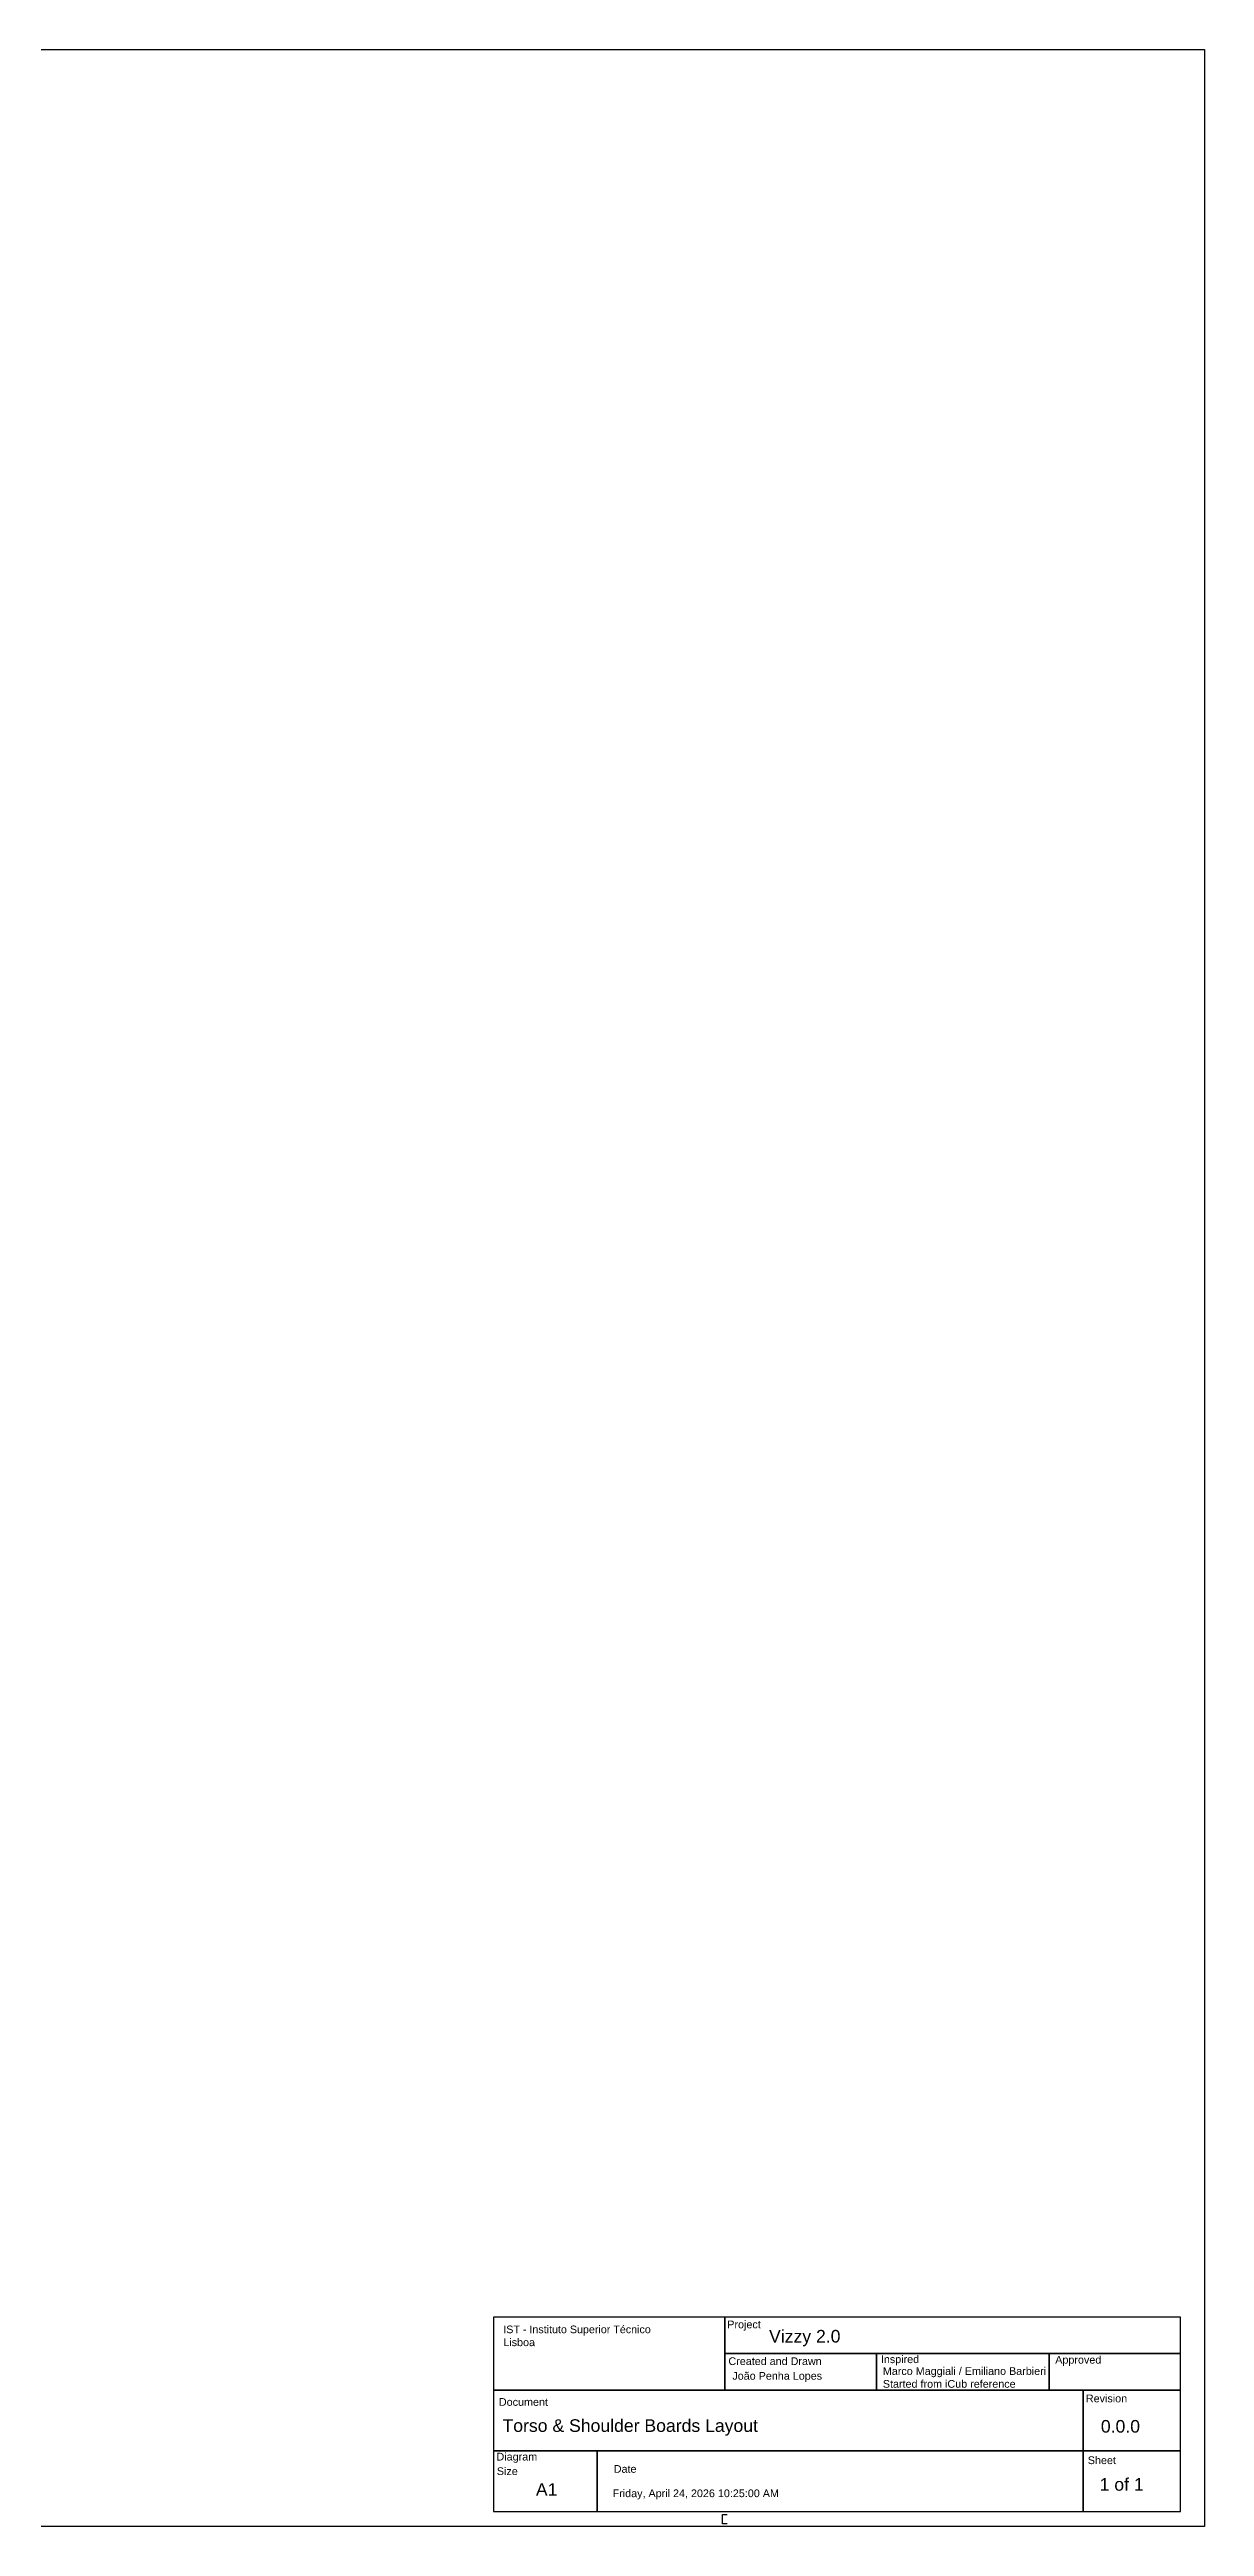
# Model space of a CAD drawing. Header units: millimetres. Extents: x -0.1 to 14.7, y 0.1 to 7.1.
# Drawn here: x 11.79 to 14.7, y 0.12 to 6.37 of the extents above; entities that cross this region are included whole.
import ezdxf

# ---------------------------------------------------------------- set-up
doc = ezdxf.new("R2010")
doc.units = ezdxf.units.MM
doc.layers.add('PDF_Geometry', color=7, linetype='Continuous')
doc.layers.add('PDF_Text', color=7, linetype='Continuous')
doc.styles.add('PDF ArialMT', font='arial.ttf')
doc.styles.add('PDF LucidaSans', font='arial.ttf')

msp = doc.modelspace()

# ---------------------------------------------------------------- linework, layer by layer
at = {"layer": 'PDF_Geometry', "color": 8, "lineweight": -3, "true_color": 0x808080}
for points in [[(0.158, 0.1238), (0.158, 6.3744), (14.6998, 6.3744), (14.6998, 0.1238)], [(12.9067, 0.468), (13.4895, 0.468), (13.4895, 0.652), (12.9067, 0.652)], [(13.4895, 0.5599), (14.6396, 0.5599), (14.6396, 0.652), (13.4895, 0.652)], [(13.4895, 0.468), (13.8728, 0.468), (13.8728, 0.5599), (13.4895, 0.5599)], [(13.8728, 0.468), (14.3078, 0.468), (14.3078, 0.5599), (13.8728, 0.5599)], [(14.3078, 0.468), (14.6396, 0.468), (14.6396, 0.5599), (14.3078, 0.5599)], [(12.9067, 0.3147), (14.3942, 0.3147), (14.3942, 0.468), (12.9067, 0.468)], [(14.3942, 0.3147), (14.6396, 0.3147), (14.6396, 0.468), (14.3942, 0.468)], [(12.9067, 0.1613), (13.1674, 0.1613), (13.1674, 0.3147), (12.9067, 0.3147)], [(13.1674, 0.1613), (14.3942, 0.1613), (14.3942, 0.3147), (13.1674, 0.3147)], [(14.3942, 0.1613), (14.6396, 0.1613), (14.6396, 0.3147), (14.3942, 0.3147)]]:
    msp.add_lwpolyline(points, close=True, dxfattribs=at)
msp.add_lwpolyline([(13.4957, 0.1308), (13.4842, 0.1308), (13.4842, 0.1538), (13.4957, 0.1538)], dxfattribs=at)

# ---------------------------------------------------------------- texts
at = {"layer": 'PDF_Text', "color": 8, "true_color": 0x808080, "attachment_point": 4}
for s, insert, char_height, style in [('IST - Instituto Superior Técnico', (12.931, 0.6182), 0.019324, 'PDF ArialMT'), ('Project', (13.496, 0.6307), 0.01944, 'PDF ArialMT'), ('Lisboa', (12.931, 0.5884), 0.01944, 'PDF ArialMT'), ('Vizzy 2.0', (13.6014, 0.599), 0.0318, 'PDF LucidaSans'), ('Created and Drawn', (13.4989, 0.5407), 0.019436, 'PDF ArialMT'), ('João Penha Lopes', (13.5088, 0.5009), 0.019436, 'PDF LucidaSans'), ('Inspired ', (13.8835, 0.5428), 0.01944, 'PDF ArialMT'), ('Marco Maggiali / Emiliano Barbieri\\PStarted from iCub reference', (13.8885, 0.4996), 0.019436, 'PDF LucidaSans'), ('Approved', (14.3234, 0.5415), 0.01944, 'PDF ArialMT'), ('Document', (12.9199, 0.4378), 0.01944, 'PDF ArialMT'), ('Revision', (14.4007, 0.4467), 0.01944, 'PDF ArialMT'), ('Torso & Shoulder Boards Layout', (12.929, 0.3735), 0.0318, 'PDF LucidaSans'), ('0.0.0', (14.4385, 0.3763), 0.0318, 'PDF LucidaSans'), ('Size', (12.9147, 0.2631), 0.01944, 'PDF ArialMT'), ('Diagram', (12.9139, 0.297), 0.01944, 'PDF ArialMT'), ('Date', (13.2097, 0.2688), 0.01944, 'PDF ArialMT'), ('Sheet', (14.4056, 0.2907), 0.01944, 'PDF ArialMT'), ('A1', (13.0132, 0.217), 0.0318, 'PDF ArialMT'), ('Friday, April 24, 2026 10:25:00 AM', (13.2068, 0.2045), 0.019436, 'PDF LucidaSans'), ('1 of 1', (14.4354, 0.2297), 0.0318, 'PDF LucidaSans')]:
    msp.add_mtext(s, dxfattribs=dict(at, insert=insert, char_height=char_height, style=style))

doc.saveas('drawing.dxf')
